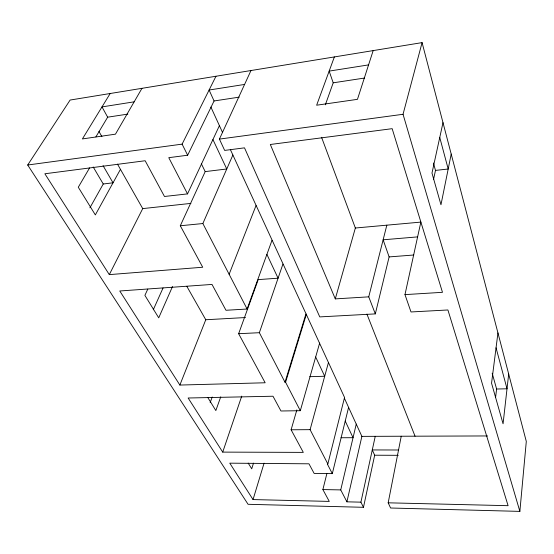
<?xml version="1.0" encoding="UTF-8"?>
<svg xmlns="http://www.w3.org/2000/svg" width="554" height="554" viewBox="0 0 554 554"><rect width="100%" height="100%" fill="white"/><g stroke="black" fill="none" stroke-linecap="round" stroke-linejoin="round"><path stroke-width="0.83" d="M401.241 436.233L388.181 502.817L390.591 508.011L519.867 511.384L526.3 441.448L422.079 42.616L70.109 100.052L27.7 165.009L248.067 504.292L363.479 507.305L374.67 455.215L372.281 449.938L398.541 450M508.683 374.033L503.067 423.796L491.557 383.209L497.942 332.919M495.574 397.523L496.613 389.019L492.187 373.202M451.205 154.088L440.97 204.765L431.981 173.07L442.992 122.656M433.526 179.524L435.486 170.41L433.415 162.994M363.479 507.305L360.91 502.159L375.245 436.323M388.181 502.817L508.094 505.691L447.909 309.97L410.999 311.964L404.981 294.617L420.846 222.099L355.356 228.013L335.288 298.89L368.742 296.84L386.831 225.166M360.91 502.159L346.908 501.827L361.88 436.372L344.394 398.229M346.908 501.827L340.738 489.909L356.257 424.108M250.983 70.538L219.412 139.096L224.668 150.418L244.501 147.842L319.762 316.902L375.314 313.896L389.123 256.911L383.139 239.799L417.605 236.89M326.846 473.691L322.878 489.57L329.27 501.405L253.039 499.576L229.778 463.165L308.959 463.809L314.139 473.407L332.31 473.628L348.591 407.377M332.31 473.628L327.31 463.961L327.836 463.968L344.546 397.46L230.395 149.615M519.867 511.384L403.042 114.283L422.079 42.616M327.836 463.968L310.101 429.662L328.487 362.385M296.854 409.905L291.106 429.786L303.308 452.383L222.715 452.112L188.138 398.001L272.99 396.228L280.961 410.992L300.31 410.708L319.644 343.078M253.039 499.576L264.078 463.158M300.31 410.708L285.58 382.225L285.012 382.246L305.856 314.187M285.58 382.225L306.404 314.153M253.49 463.137L251.717 468.822L248.185 463.082M373.181 50.594L357.455 99.339L316.639 105.212L334.367 56.93M222.715 452.112L241.738 396.117M285.012 382.246L259.369 332.698L282.907 264.133M220.748 396.837L215.838 410.569L207.757 397.447M325.343 104.817L333.203 82.816L329.159 71.106L368.569 64.894M266.903 254.404L278.08 278.191L258.212 279.618L238.642 333.709L265.158 382.772L179.87 385.058L119.761 290.988L212.009 284.431L225.977 310.275L247.112 309.028L271.993 240.339M210.16 402.647L212.21 397.017M229.127 274.278L256.038 205.541M179.87 385.058L205.776 319.748L186.823 286.328M247.112 309.028L202.861 223.539L232.874 155.023M172.516 286.529L158.721 317.823L144.892 295.372L147.793 289.098M153.264 309.783L163.063 287.955M219.412 125.661L187.522 193.893L164.476 196.483L145.162 160.743L44.86 173.769L109.304 274.625L202.716 267.236L180.299 225.762L205.195 171.608L201.441 163.956M187.522 193.893L168.776 157.675L187.647 155.231L214.059 100.967L209.1 90.025L244.584 84.437M187.647 155.231L182.107 144.137L215.97 76.251M109.304 274.625L142.724 208.602L117.503 164.129M120.453 169.337L95.336 214.91L78.287 187.231L89.603 167.89M89.9 207.805L103.252 183.997L113.03 182.806L103.065 165.667M141.963 88.328L115.461 134.172L82.407 138.929L110.177 93.515M95.89 136.88L107.67 117.178L127.856 114.103M134.158 101.832L101.991 106.901L107.67 117.178M214.059 100.967L239.224 97.137M333.203 82.816L364.643 78.024M27.7 165.009L182.107 144.137M219.412 139.096L403.042 114.283M205.195 171.608L226.759 168.984L212.923 139.553M435.486 170.41L448.193 169.005L439.758 137.475M142.724 208.602L190.908 203.394M180.299 225.762L202.861 223.539M389.123 256.911L413.748 255.013M404.981 294.617L442.487 292.318L392.163 128.673L270.324 144.49L335.288 298.89M205.776 319.748L245.526 317.539M238.642 333.709L259.369 332.698M309.748 376.685L324.699 376.249L315.662 357.005M496.613 389.019L507.021 388.79L496.052 347.815M291.106 429.786L310.101 429.662M361.88 436.372L487.568 435.943M341.001 437.743L353.05 437.708L345.225 421.061M374.67 455.215L398.257 455.319M322.878 489.57L340.738 489.909M93.183 166.955L103.252 183.997M98.958 131.443L101.901 136.637M210.873 107.033L222.604 132.614M366.921 314.097L415.043 436.185M368.742 296.84L375.314 313.896M321.549 137.274L355.356 228.013"/></g></svg>
